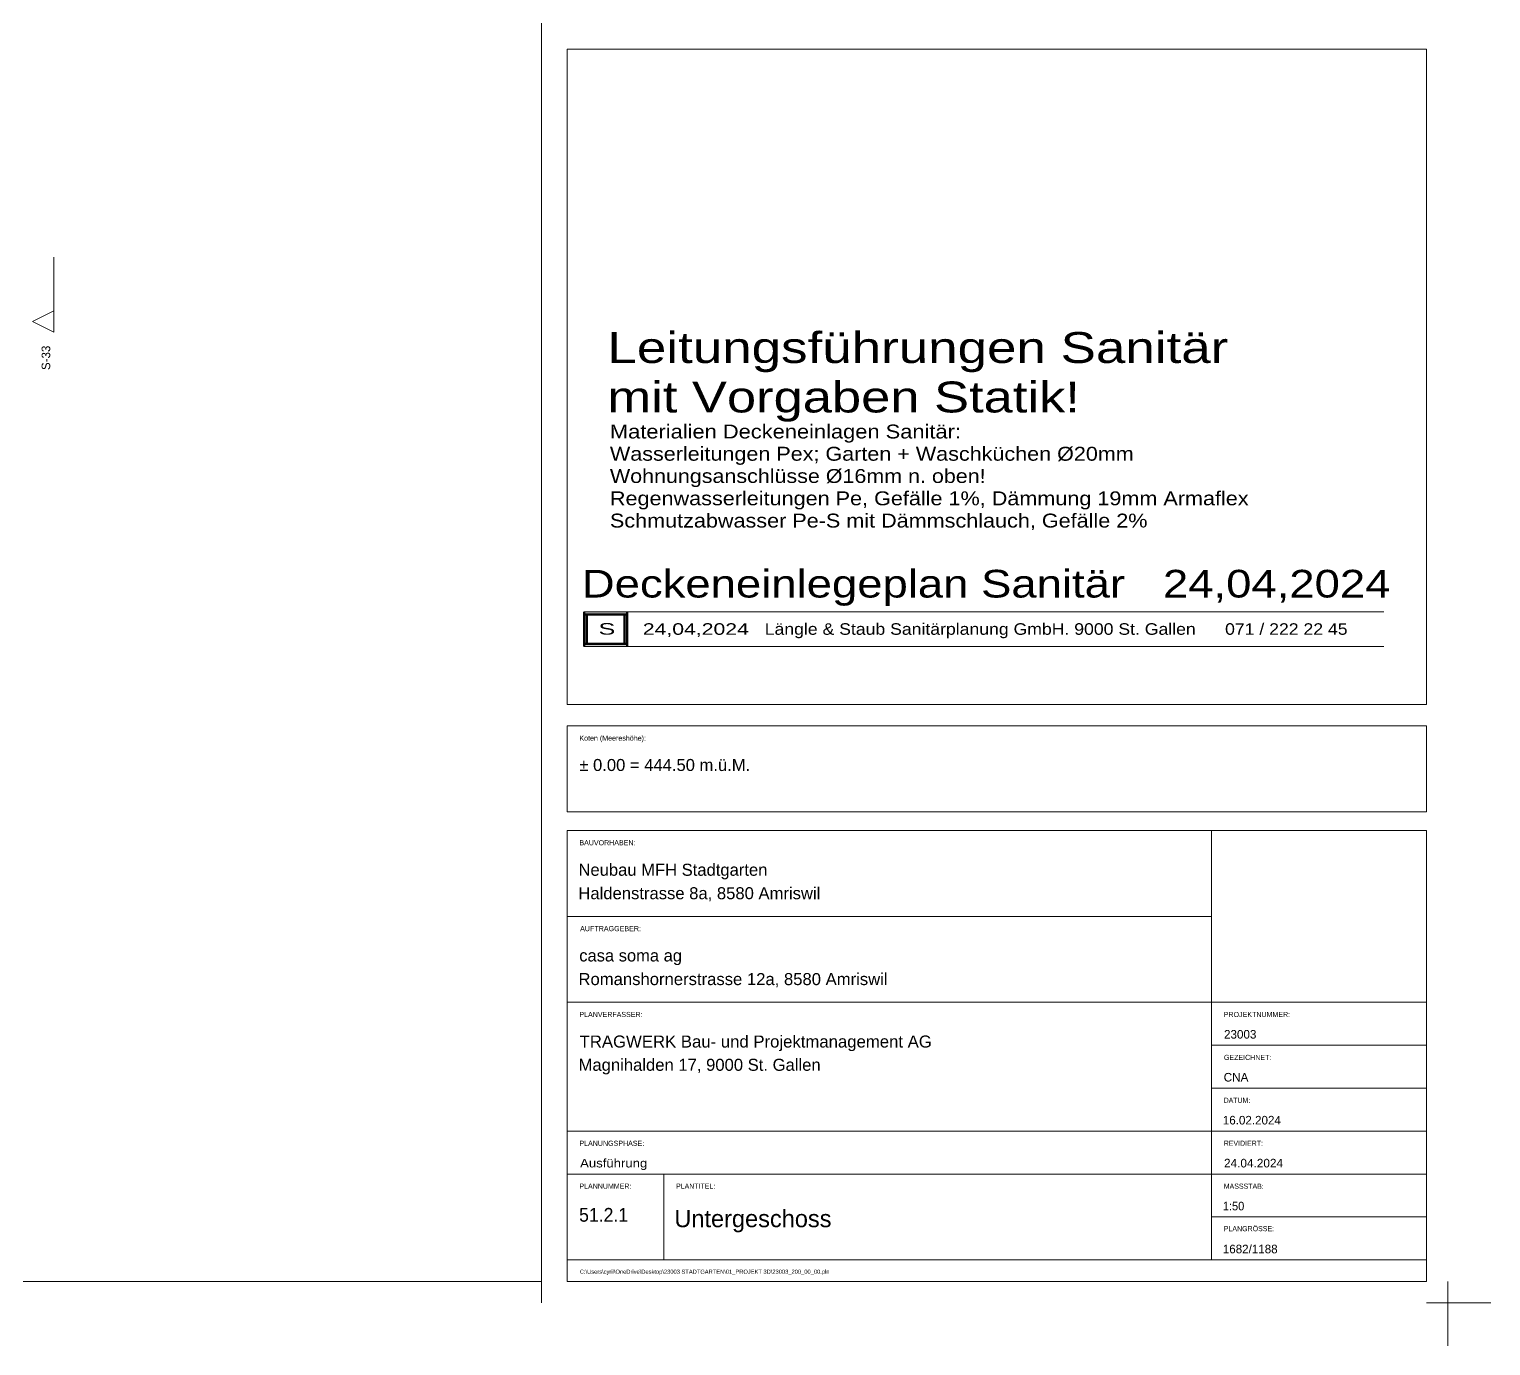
# Model space of a CAD drawing. Header units: millimetres. Extents: x -3497 to 2618, y -1809 to 2456.
# Drawn here: x 917 to 2618, y -1809 to -276 of the extents above; entities that cross this region are included whole.
import ezdxf
from ezdxf.enums import TextEntityAlignment as Align

# ---------------------------------------------------------------- set-up
doc = ezdxf.new("R2010")
doc.units = ezdxf.units.MM
doc.header["$LTSCALE"] = 100
doc.layers.get('Defpoints').update_dxf_attribs({"color": 9, "true_color": 0x808080})
for name, color, linetype, true_color in [('30-Text 6', 3, 'Continuous', 0x00ff00), ('40-Koten', 3, 'Continuous', 0x00ff00), ('50-Sanitärapparate', 6, 'Continuous', 0xff00ff), ('Keine', 7, 'Continuous', 0xff8000)]:
    doc.layers.add(name, color=color, linetype=linetype, true_color=true_color)
doc.layers.add('Layer34', color=7, linetype='Continuous')
doc.layers.add('Layer35', color=7, linetype='Continuous')
doc.styles.add('Arial', font='arial.ttf')

# ---------------------------------------------------------------- blocks, each defined once
blk = doc.blocks.new('SheetMove_001_nNn01233')
at = {"layer": 'Layer34', "color": 7, "linetype": 'Continuous', "lineweight": 13}
for p, q in [((1513.4, -1733.9), (1513.4, 1269.3)), ((-3421.6, -1733.9), (1513.4, -1733.9)), ((1513.4, -1758.9), (1513.4, -1733.9)), ((2568.4, -1808.9), (2568.4, -1733.9)), ((2618.4, -1758.9), (2543.4, -1758.9))]:
    blk.add_line(p, q, dxfattribs=at)
at = {"layer": 'Layer35', "color": 7, "linetype": 'Continuous', "lineweight": 13}
for p, q in [((1543.4, -298.9), (2543.4, -298.9)), ((1543.4, -1062.1), (1543.4, -298.9)), ((1543.4, -298.9), (2543.4, -298.9)), ((1543.4, -1062.1), (1543.4, -298.9)), ((2543.4, -1062.1), (2543.4, -298.9)), ((2543.4, -1062.1), (2543.4, -298.9)), ((2543.4, -1062.1), (1543.4, -1062.1)), ((2543.4, -1062.1), (1543.4, -1062.1)), ((2543.4, -1087.1), (1543.4, -1087.1)), ((1543.4, -1187.1), (1543.4, -1087.1)), ((2543.4, -1187.1), (2543.4, -1087.1)), ((2543.4, -1187.1), (1543.4, -1187.1)), ((1543.4, -1208.9), (2543.4, -1208.9)), ((1543.4, -1733.9), (1543.4, -1208.9)), ((2293.4, -1708.9), (2293.4, -1208.9)), ((2543.4, -1733.9), (2543.4, -1208.9)), ((1543.4, -1308.9), (2293.4, -1308.9)), ((1543.4, -1408.9), (2543.4, -1408.9)), ((2293.4, -1458.9), (2543.4, -1458.9)), ((2293.4, -1508.9), (2543.4, -1508.9)), ((1543.4, -1558.9), (2543.4, -1558.9)), ((1543.4, -1608.9), (2543.4, -1608.9)), ((1655.9, -1708.9), (1655.9, -1608.9)), ((2293.4, -1658.9), (2543.4, -1658.9)), ((1543.4, -1708.9), (2543.4, -1708.9)), ((1543.4, -1733.9), (2543.4, -1733.9))]:
    blk.add_line(p, q, dxfattribs=at)
at = {"layer": 'Layer35', "color": 7, "linetype": 'Continuous', "lineweight": 13, "style": 'Arial'}
for s, height, width, p, p2 in [('Koten (Meereshöhe):', 6, 0.982915, (1557.6, -1104.3), (1635, -1104.3)), ('%%p 0.00 = 444.50 m.ü.M.', 14, 0.987902, (1557.5, -1139.6), (1756.4, -1139.6)), ('BAUVORHABEN:', 6, 0.979805, (1557.6, -1226.1), (1622.8, -1226.1)), ('Neubau MFH Stadtgarten', 14, 0.987299, (1556.5, -1261.6), (1776.4, -1261.6)), ('Haldenstrasse 8a, 8580 Amriswil', 14, 0.989667, (1556.4, -1288.9), (1838, -1288.9)), ('AUFTRAGGEBER:', 6, 0.989954, (1558.4, -1326.1), (1629.3, -1326.1)), ('casa soma ag', 14, 0.982967, (1557.4, -1361.4), (1677, -1361.4)), ('Romanshornerstrasse 12a, 8580 Amriswil', 14, 0.991972, (1556.5, -1388.9), (1916.3, -1388.9)), ('PLANVERFASSER:', 6, 0.981584, (1557.6, -1426.1), (1631.1, -1426.1)), ('PROJEKTNUMMER:', 6, 0.982452, (2307.6, -1426.1), (2384.8, -1426.1)), ('23003', 10, 0.973196, (2307.9, -1451.2), (2345.6, -1451.2)), ('TRAGWERK Bau- und Projektmanagement AG', 14, 0.995919, (1557.8, -1461.6), (1967.8, -1461.6)), ('Magnihalden 17, 9000 St. Gallen', 14, 0.990161, (1556.6, -1488.7), (1838.4, -1488.7)), ('GEZEICHNET:', 6, 0.979116, (2307.8, -1476.1), (2363, -1476.1)), ('CNA', 10, 0.976926, (2307.5, -1501.2), (2336.3, -1501.2)), ('DATUM:', 6, 0.957017, (2307.6, -1526), (2338.3, -1526)), ('16.02.2024', 10, 0.968643, (2306.5, -1551.2), (2374.1, -1551.2)), ('PLANUNGSPHASE:', 6, 0.98203, (1557.6, -1576.1), (1633, -1576.1)), ('REVIDIERT:', 6, 0.970385, (2307.6, -1576), (2353.2, -1576)), ('Ausführung', 10, 1.095685, (1558.4, -1601.2), (1636.6, -1601.2)), ('24.04.2024', 10, 0.984536, (2307.9, -1601.2), (2376.6, -1601.2)), ('PLANNUMMER:', 6, 0.977702, (1557.6, -1626), (1618.1, -1626)), ('PLANTITEL:', 6, 0.970645, (1670.1, -1626), (1715.7, -1626)), ('MASSSTAB:', 6, 0.971715, (2307.6, -1626.1), (2354.2, -1626.1)), ('51.2.1', 16, 0.919072, (1557.2, -1664.4), (1614.3, -1664.4)), ('Untergeschoss', 20, 0.982383, (1668.1, -1670.8), (1851, -1670.8)), ('1:50', 10, 0.919367, (2306.5, -1651.2), (2331.5, -1651.2)), ('PLANGRÖSSE:', 6, 0.977016, (2307.6, -1675.5), (2366.2, -1675.5)), ('1682/1188', 10, 0.967708, (2306.5, -1701.2), (2370.3, -1701.2)), ('C:\\Users\\cyril\\OneDrive\\Desktop\\23003 STADTGARTEN\\01_PROJEKT 3D\\23003_200_00_00.pln', 4.8, 0.997267, (1558, -1725), (1848.7, -1725))]:
    blk.add_text(s, height=height, dxfattribs=dict(at, width=width)).set_placement(p, p2, align=Align.FIT)

msp = doc.modelspace()

# ---------------------------------------------------------------- hatches: boundary and pattern name
at = {"layer": '30-Text 6', "linetype": 'Continuous', "lineweight": 50, "true_color": 0x00ff00}
for points in [[(1613.1, -957.2), (1613.1, -954.2), (1563.1, -954.2), (1563.1, -957.2)], [(1566.1, -957.2), (1563.1, -957.2), (1563.1, -991.6), (1566.1, -991.6)], [(1613.1, -957.2), (1610.1, -957.2), (1610.1, -991.6), (1613.1, -991.6)], [(1563.1, -991.6), (1563.1, -994.6), (1613.1, -994.6), (1613.1, -991.6)]]:
    msp.add_hatch(color=3, dxfattribs=at).paths.add_polyline_path(points, flags=0)

# ---------------------------------------------------------------- linework, layer by layer
at = {"layer": '30-Text 6', "color": 3, "linetype": 'Continuous', "lineweight": 50, "true_color": 0x00ff00}
for p, q in [((1563.1, -954.2), (1563.1, -994.6)), ((1563.1, -957.2), (1613.1, -957.2)), ((1566.1, -957.2), (1566.1, -991.6)), ((1610.1, -957.2), (1610.1, -991.6)), ((1613.1, -954.2), (1613.1, -994.6)), ((1563.1, -991.6), (1613.1, -991.6))]:
    msp.add_line(p, q, dxfattribs=at)
at = {"layer": '40-Koten', "color": 7, "linetype": 'Continuous', "lineweight": 13}
for p, q in [((1563.1, -954.2), (2494, -954.2)), ((1563.1, -994.6), (2494, -994.6))]:
    msp.add_line(p, q, dxfattribs=at)
at = {"layer": 'Defpoints', "color": 8, "linetype": 'Continuous', "lineweight": 13, "true_color": 0x808080}
msp.add_line((946, -541.2), (946, -603.7), dxfattribs=at)

# ---------------------------------------------------------------- texts
at = {"layer": '40-Koten', "color": 3, "linetype": 'Continuous', "lineweight": 35, "true_color": 0x00ff00, "style": 'Arial', "width": 1.56785}
msp.add_text('S', height=13.4, dxfattribs=at).set_placement((1579.8, -980.8), (1599.4, -980.8), align=Align.FIT)
at = {"layer": '40-Koten', "color": 7, "linetype": 'Continuous', "lineweight": 13, "style": 'Arial'}
for s, height, width, p, p2 in [('24,04,2024', 13.45, 1.313956, (1631.4, -981), (1754.8, -981)), ('Längle & Staub Sanitärplanung GmbH. 9000 St. Gallen      071 / 222 22 45', 13.449, 1.092629, (1773.3, -981), (2451.7, -981))]:
    msp.add_text(s, height=height, dxfattribs=dict(at, width=width)).set_placement(p, p2, align=Align.FIT)
at = {"layer": '50-Sanitärapparate', "color": 6, "linetype": 'Continuous', "lineweight": 13, "true_color": 0xff00ff, "style": 'Arial'}
for s, width, p, p2 in [('Materialien Deckeneinlagen Sanitär:', 1.124978, (1593.1, -752.4), (2001.7, -752.4)), ('Wasserleitungen Pex; Garten + Waschküchen %%c20mm', 1.108898, (1593.1, -778.3), (2202.8, -778.3)), ('Wohnungsanschlüsse %%c16mm n. oben!', 1.104673, (1593.1, -804.2), (2030.4, -804.2)), ('Regenwasserleitungen Pe, Gefälle 1%, Dämmung 19mm Armaflex', 1.111897, (1593.1, -830.2), (2336.5, -830.2)), ('Schmutzabwasser Pe-S mit Dämmschlauch, Gefälle 2%', 1.111533, (1593.1, -856.1), (2218.8, -856.1))]:
    msp.add_text(s, height=16.2, dxfattribs=dict(at, width=width)).set_placement(p, p2, align=Align.FIT)
at = {"layer": '50-Sanitärapparate', "color": 3, "linetype": 'Continuous', "lineweight": 13, "true_color": 0x00ff00, "style": 'Arial', "width": 1.176375}
msp.add_text('Deckeneinlegeplan Sanitär   24,04,2024', height=32.225, dxfattribs=at).set_placement((1560.4, -937.6), (2501.6, -937.6), align=Align.FIT)
at = {"layer": 'Defpoints', "color": 8, "linetype": 'Continuous', "lineweight": 13, "true_color": 0x808080, "style": 'Arial', "width": 0.962687}
msp.add_text('S-33', height=10, rotation=90, dxfattribs=at).set_placement((941.6, -672.7), (941.6, -644.3), align=Align.FIT)
at = {"layer": 'Keine', "color": 6, "linetype": 'Continuous', "lineweight": 35, "true_color": 0xff00ff, "style": 'Arial'}
for s, width, p, p2 in [('Leitungsführungen Sanitär', 1.226286, (1590.2, -664.5), (2312.9, -664.5)), ('mit Vorgaben Statik!', 1.21543, (1590.2, -722.1), (2140.1, -722.1))]:
    msp.add_text(s, height=36, dxfattribs=dict(at, width=width)).set_placement(p, p2, align=Align.FIT)

# ---------------------------------------------------------------- next in the draw order: wipeouts: each hides what was drawn before it
at = {"color": 254, "linetype": 'Continuous', "lineweight": 13, "true_color": 0xd6d6d6}
msp.add_wipeout([(946, -628.7), (946, -603.7), (921, -616.2)], dxfattribs=at).dxf.layer = 'Defpoints'

# ---------------------------------------------------------------- next in the draw order: linework, layer by layer
at = {"layer": 'Defpoints', "color": 8, "linetype": 'Continuous', "lineweight": 13, "true_color": 0x808080}
msp.add_lwpolyline([(946, -628.7), (946, -603.7), (921, -616.2)], close=True, dxfattribs=at)

# ---------------------------------------------------------------- next in the draw order: block references
msp.add_blockref('SheetMove_001_nNn01233', (0, 0))

doc.saveas('drawing.dxf')
